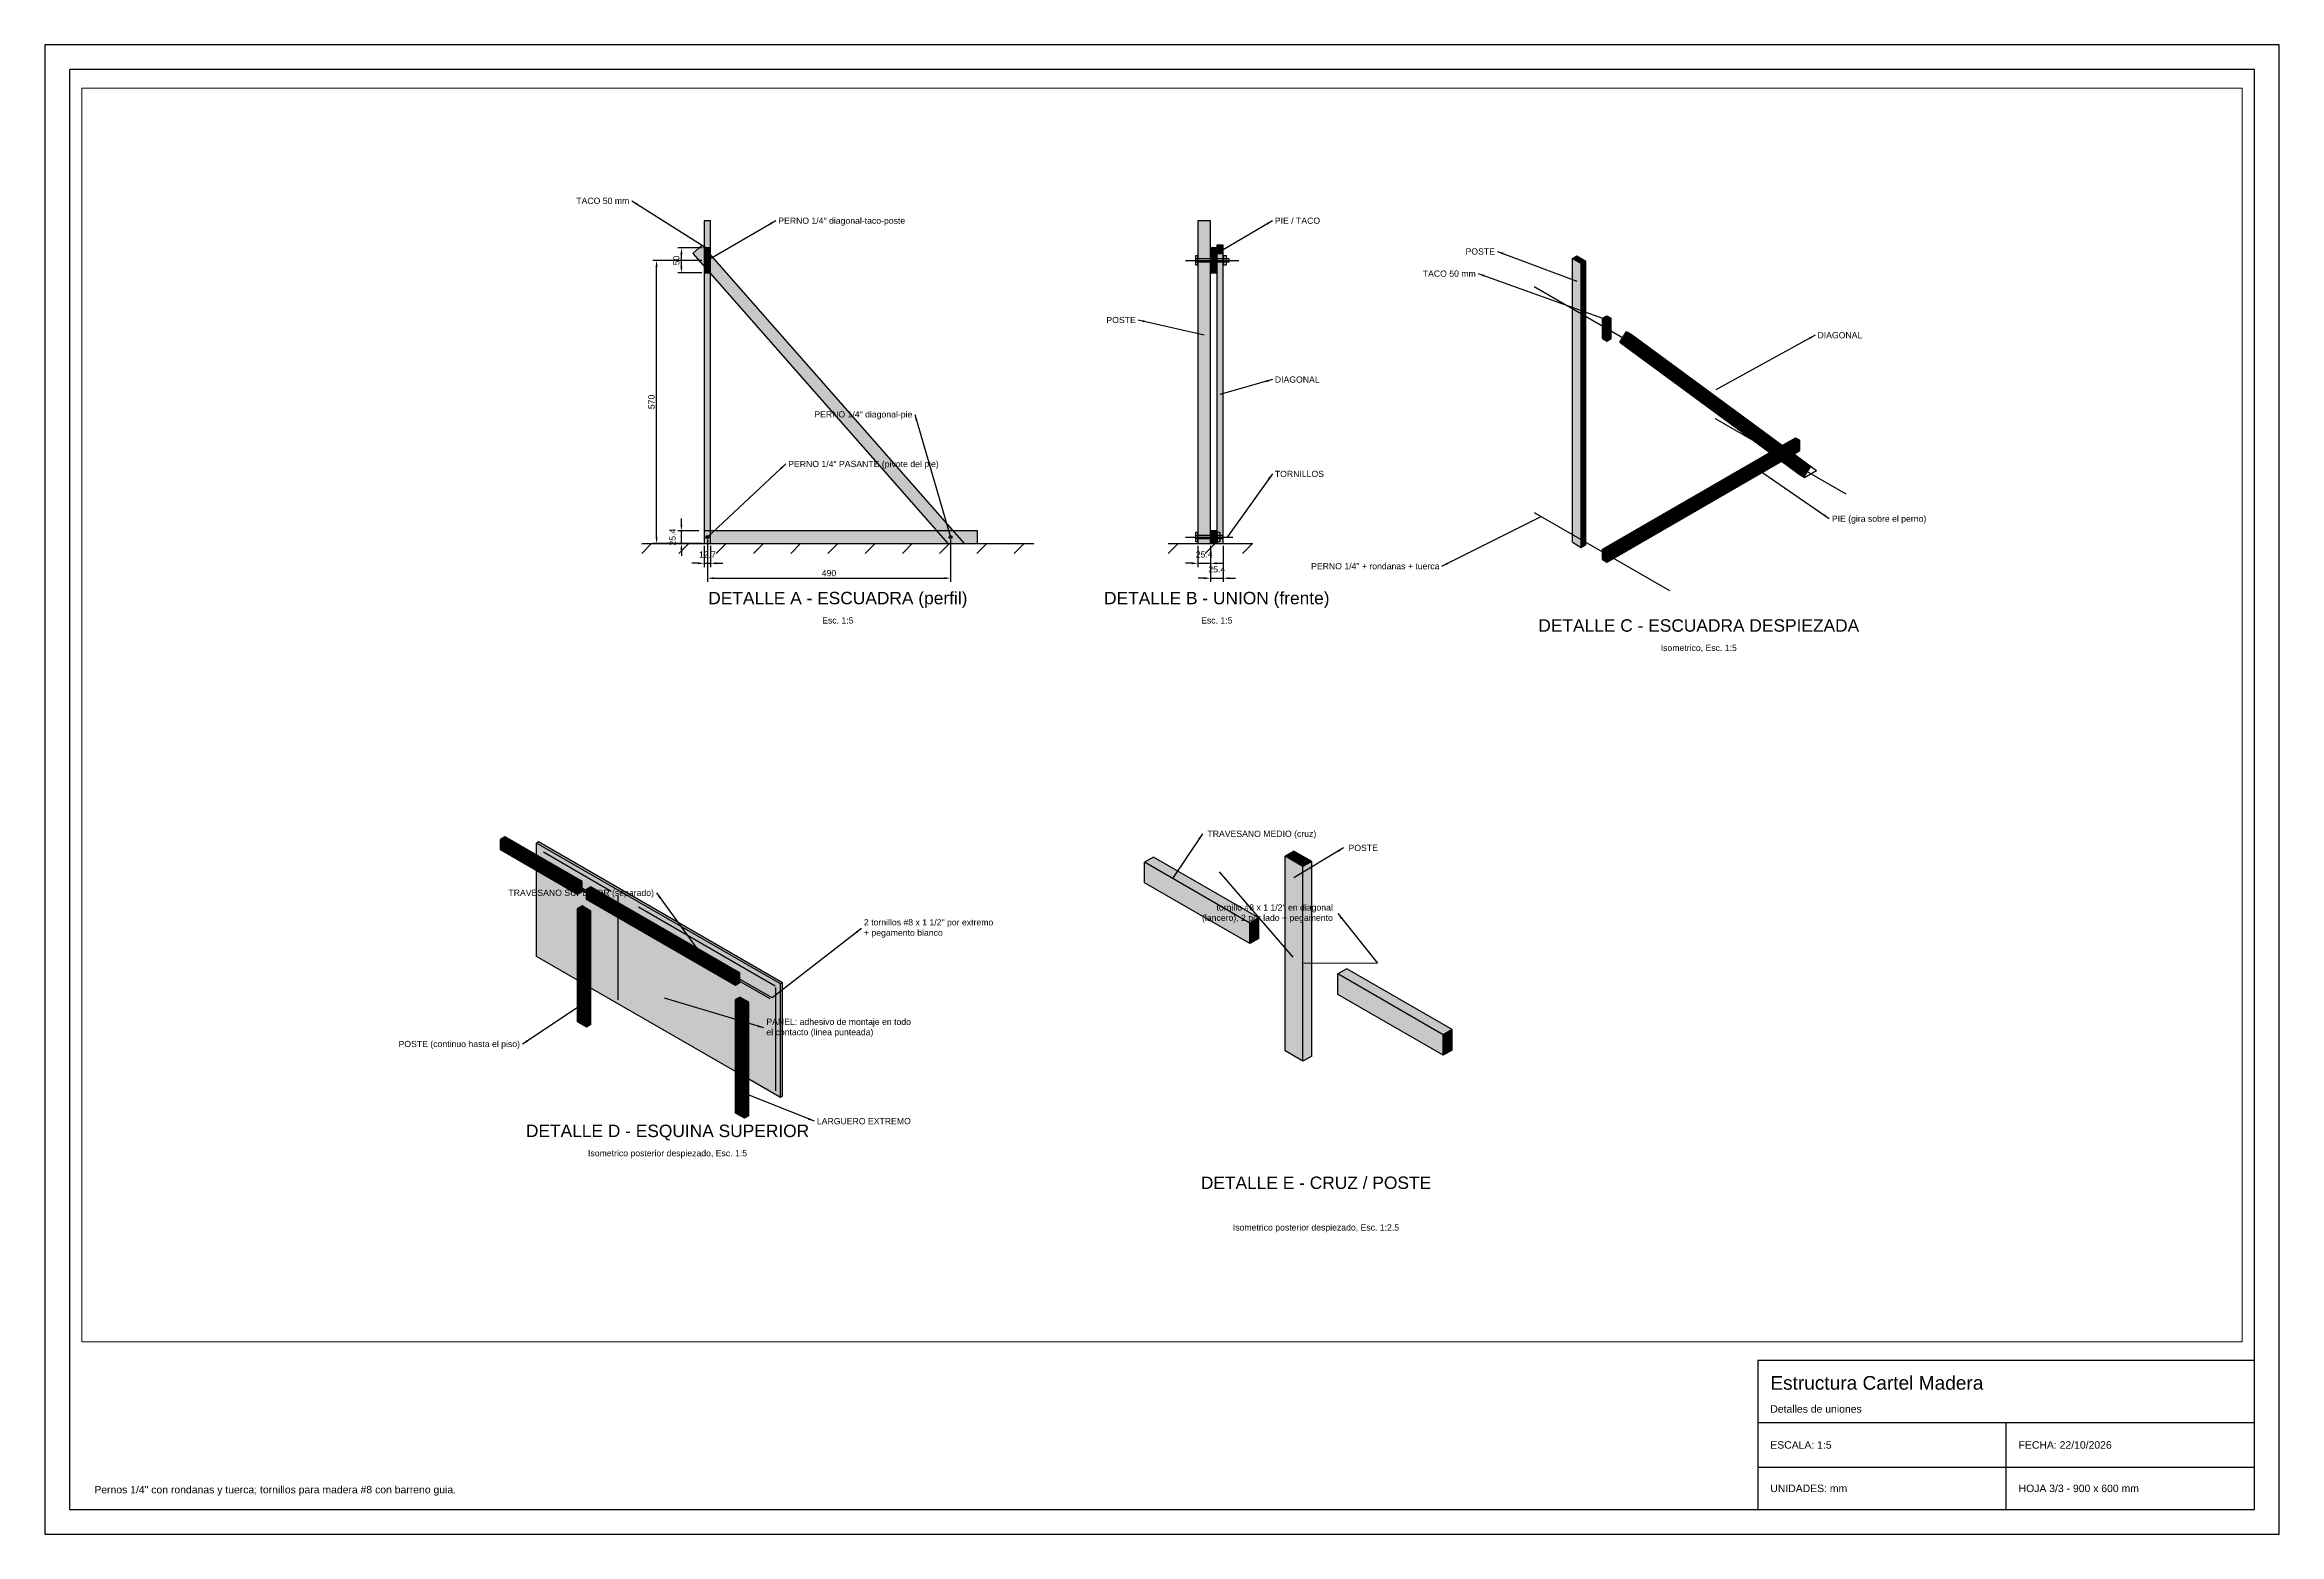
# Paper-space layout '03_DETALLES' of a CAD drawing. Header units: millimetres. Extents: x 0 to 900, y 0 to 600.
# The model-space entities are those that its viewports show. They can reach past a viewport. Long polylines and large blocks are cut down to what shows.
import ezdxf
from ezdxf.enums import TextEntityAlignment as Align

# ---------------------------------------------------------------- set-up
doc = ezdxf.new("R2010")
doc.units = ezdxf.units.MM
doc.header["$LTSCALE"] = 10
doc.linetypes.add('CENTER', pattern=[5.08, 3.175, -0.635, 0.635, -0.635])
doc.linetypes.add('DASHED', pattern=[1.524, 1.27, -0.254])
for name, color, linetype in [('01_MADERA', 4, 'Continuous'), ('02_TORNILLOS', 1, 'Continuous'), ('03_COTAS', 2, 'Continuous'), ('04_TEXTO', 7, 'Continuous'), ('05_PANEL', 5, 'Continuous'), ('06_EJES', 6, 'CENTER'), ('08_RELLENOS', 9, 'Continuous')]:
    doc.layers.add(name, color=color, linetype=linetype)
doc.layers.add('07_VENTANAS', color=8, linetype='Continuous', plot=False)
doc.styles.add('PLANO', font='arial.ttf')
doc.dimstyles.new('COTAS_1_5', dxfattribs={"dimtxt": 12.5, "dimasz": 12.5, "dimexe": 7.5, "dimexo": 5, "dimgap": 4, "dimtad": 1, "dimdec": 1, "dimdsep": 46, "dimtxsty": 'PLANO', "dimcen": 2.5, "dimclrd": 256, "dimclre": 256, "dimclrt": 256, "dimazin": 3, "dimtfac": 1, "dimtmove": 0, "dimatfit": 3})

# ---------------------------------------------------------------- blocks, each defined once
blk = doc.blocks.new('CABEZA_TORNILLO')
for p, q in [((-2.1, -2.1), (2.1, 2.1)), ((-2.1, 2.1), (2.1, -2.1))]:
    blk.add_line(p, q)
blk.add_circle((0, 0), 3)

msp = doc.modelspace()

# ---------------------------------------------------------------- hatches: boundary and pattern name
at = {"layer": '08_RELLENOS', "true_color": 0x8c7e63}
for points in [[(6, -12000), (18.7, -12000), (18.7, -11350), (6, -11350)], [(-16.992, -11415.846), (496.253, -12000), (530.064, -12000), (2.089, -11399.081)], [(6, -11455), (18.7, -11455), (18.7, -11405), (6, -11405)], [(1038.1, -11415.846), (1038.1, -12000), (1050.8, -12000), (1050.8, -11415.846)], [(1772.203, -11484.001), (1781.183, -11478.817), (1781.183, -11431.188), (1772.203, -11436.372)], [(1772.203, -11531.63), (1781.183, -11526.446), (1781.183, -11478.817), (1772.203, -11484.001)], [(1772.203, -11579.259), (1781.183, -11574.075), (1781.183, -11526.446), (1772.203, -11531.63)], [(1823.61, -11592.609), (1832.59, -11587.424), (1832.59, -11546.599), (1823.61, -11551.784)], [(1772.203, -11626.888), (1781.183, -11621.704), (1781.183, -11574.075), (1772.203, -11579.259)], [(1849.779, -11594.521), (1877.695, -11615.092), (1886.676, -11620.277), (1858.759, -11599.706)], [(1858.759, -11599.706), (1886.676, -11620.277), (1900.168, -11598.799), (1872.251, -11578.227)], [(1886.676, -11620.277), (1914.592, -11640.849), (1928.085, -11619.37), (1900.168, -11598.799)], [(1772.203, -11674.517), (1781.183, -11669.332), (1781.183, -11621.704), (1772.203, -11626.888)], [(1877.695, -11615.092), (1905.612, -11635.664), (1914.592, -11640.849), (1886.676, -11620.277)], [(1905.612, -11635.664), (1933.529, -11656.235), (1942.509, -11661.42), (1914.592, -11640.849)], [(1914.592, -11640.849), (1942.509, -11661.42), (1956.002, -11639.941), (1928.085, -11619.37)], [(1942.509, -11661.42), (1970.426, -11681.991), (1983.919, -11660.513), (1956.002, -11639.941)], [(1772.203, -11722.146), (1781.183, -11716.961), (1781.183, -11669.332), (1772.203, -11674.517)], [(1933.529, -11656.235), (1961.446, -11676.807), (1970.426, -11681.991), (1942.509, -11661.42)], [(1961.446, -11676.807), (1989.363, -11697.378), (1998.343, -11702.563), (1970.426, -11681.991)], [(1970.426, -11681.991), (1998.343, -11702.563), (2011.835, -11681.084), (1983.919, -11660.513)], [(1989.363, -11697.378), (2017.28, -11717.95), (2026.26, -11723.134), (1998.343, -11702.563)], [(1998.343, -11702.563), (2026.26, -11723.134), (2039.752, -11701.656), (2011.835, -11681.084)], [(1772.203, -11769.775), (1781.183, -11764.59), (1781.183, -11716.961), (1772.203, -11722.146)], [(2017.28, -11717.95), (2045.196, -11738.521), (2054.177, -11743.706), (2026.26, -11723.134)], [(2026.26, -11723.134), (2054.177, -11743.706), (2067.669, -11722.227), (2039.752, -11701.656)], [(2045.196, -11738.521), (2073.113, -11759.092), (2082.093, -11764.277), (2054.177, -11743.706)], [(2054.177, -11743.706), (2082.093, -11764.277), (2095.586, -11742.799), (2067.669, -11722.227)], [(2082.093, -11764.277), (2110.01, -11784.849), (2123.503, -11763.37), (2095.586, -11742.799)], [(1772.203, -11817.404), (1781.183, -11812.219), (1781.183, -11764.59), (1772.203, -11769.775)], [(2073.113, -11759.092), (2101.03, -11779.664), (2110.01, -11784.849), (2082.093, -11764.277)], [(2101.03, -11779.664), (2128.947, -11800.235), (2137.927, -11805.42), (2110.01, -11784.849)], [(2110.01, -11784.849), (2137.927, -11805.42), (2151.42, -11783.942), (2123.503, -11763.37)], [(2137.927, -11805.42), (2165.844, -11825.992), (2179.336, -11804.513), (2151.42, -11783.942)], [(1772.203, -11865.033), (1781.183, -11859.848), (1781.183, -11812.219), (1772.203, -11817.404)], [(2128.947, -11800.235), (2156.864, -11820.807), (2165.844, -11825.992), (2137.927, -11805.42)], [(2134.737, -11857.97), (2173.628, -11835.517), (2173.628, -11814.778), (2134.737, -11837.231)], [(2156.864, -11820.807), (2184.78, -11841.378), (2193.761, -11846.563), (2165.844, -11825.992)], [(2165.844, -11825.992), (2193.761, -11846.563), (2207.253, -11825.085), (2179.336, -11804.513)], [(2173.628, -11835.517), (2212.519, -11813.063), (2212.519, -11792.324), (2173.628, -11814.778)], [(2193.761, -11846.563), (2221.678, -11867.134), (2235.17, -11845.656), (2207.253, -11825.085)], [(1772.203, -11912.662), (1781.183, -11907.477), (1781.183, -11859.848), (1772.203, -11865.033)], [(2056.955, -11902.878), (2095.846, -11880.424), (2095.846, -11859.685), (2056.955, -11882.139)], [(2095.846, -11880.424), (2134.737, -11857.97), (2134.737, -11837.231), (2095.846, -11859.685)], [(2184.78, -11841.378), (2212.697, -11861.95), (2221.678, -11867.134), (2193.761, -11846.563)], [(1772.203, -11960.291), (1781.183, -11955.106), (1781.183, -11907.477), (1772.203, -11912.662)], [(1979.173, -11947.785), (2018.064, -11925.331), (2018.064, -11904.592), (1979.173, -11927.046)], [(2018.064, -11925.331), (2056.955, -11902.878), (2056.955, -11882.139), (2018.064, -11904.592)], [(1772.203, -12007.92), (1781.183, -12002.735), (1781.183, -11955.106), (1772.203, -11960.291)], [(1901.392, -11992.692), (1940.282, -11970.239), (1940.282, -11949.5), (1901.392, -11971.953)], [(1940.282, -11970.239), (1979.173, -11947.785), (1979.173, -11927.046), (1940.282, -11949.5)], [(6, -12000), (556, -12000), (556, -11974.6), (6, -11974.6)], [(1823.61, -12037.6), (1862.501, -12015.146), (1862.501, -11994.407), (1823.61, -12016.861)], [(1862.501, -12015.146), (1901.392, -11992.692), (1901.392, -11971.953), (1862.501, -11994.407)], [(-404.662, -12617.032), (-373.549, -12634.995), (-373.549, -12614.256), (-404.662, -12596.293)], [(-373.549, -12634.995), (-342.437, -12652.958), (-342.437, -12632.219), (-373.549, -12614.256)], [(-342.437, -12652.958), (-311.324, -12670.921), (-311.324, -12650.182), (-342.437, -12632.219)], [(892.658, -12683.536), (963.369, -12724.36), (963.369, -12682.882), (892.658, -12642.057)], [(1175.501, -12708.52), (1211.422, -12729.259), (1211.422, -12650.876), (1175.501, -12630.137)], [(-311.324, -12670.921), (-280.211, -12688.884), (-280.211, -12668.145), (-311.324, -12650.182)], [(-280.211, -12688.884), (-249.099, -12706.846), (-249.099, -12686.107), (-280.211, -12668.145)], [(963.369, -12724.36), (1034.08, -12765.185), (1034.08, -12723.707), (963.369, -12682.882)], [(-231.138, -12717.216), (-197.81, -12736.458), (-197.81, -12715.719), (-231.138, -12696.477)], [(-197.81, -12736.458), (-164.482, -12755.7), (-164.482, -12734.961), (-197.81, -12715.719)], [(-164.482, -12755.7), (-131.153, -12774.942), (-131.153, -12754.203), (-164.482, -12734.961)], [(1034.08, -12765.185), (1104.79, -12806.01), (1104.79, -12764.532), (1034.08, -12723.707)], [(1175.501, -12786.904), (1211.422, -12807.643), (1211.422, -12729.259), (1175.501, -12708.52)], [(-249.099, -12773.2), (-231.138, -12783.57), (-231.138, -12745.467), (-249.099, -12735.097)], [(-249.099, -12811.304), (-231.138, -12821.673), (-231.138, -12783.57), (-249.099, -12773.2)], [(-131.153, -12774.942), (-97.825, -12794.184), (-97.825, -12773.445), (-131.153, -12754.203)], [(-97.825, -12794.184), (-64.497, -12813.427), (-64.497, -12792.687), (-97.825, -12773.445)], [(-249.099, -12849.407), (-231.138, -12859.776), (-231.138, -12821.673), (-249.099, -12811.304)], [(-64.497, -12813.427), (-31.168, -12832.669), (-31.168, -12811.93), (-64.497, -12792.687)], [(-31.168, -12832.669), (2.16, -12851.911), (2.16, -12831.172), (-31.168, -12811.93)], [(1175.501, -12865.288), (1211.422, -12886.027), (1211.422, -12807.643), (1175.501, -12786.904)], [(-249.099, -12887.51), (-231.138, -12897.879), (-231.138, -12859.776), (-249.099, -12849.407)], [(2.16, -12851.911), (35.488, -12871.153), (35.488, -12850.414), (2.16, -12831.172)], [(35.488, -12871.153), (68.817, -12890.395), (68.817, -12869.656), (35.488, -12850.414)], [(1175.501, -12943.671), (1211.422, -12964.41), (1211.422, -12886.027), (1175.501, -12865.288)], [(1282.133, -12908.399), (1352.844, -12949.223), (1352.844, -12907.745), (1282.133, -12866.921)], [(-249.099, -12925.613), (-231.138, -12935.983), (-231.138, -12897.879), (-249.099, -12887.51)], [(1352.844, -12949.223), (1423.554, -12990.048), (1423.554, -12948.57), (1352.844, -12907.745)], [(-249.099, -12963.716), (-231.138, -12974.086), (-231.138, -12935.983), (-249.099, -12925.613)], [(68.817, -12956.749), (86.777, -12967.118), (86.777, -12929.015), (68.817, -12918.646)], [(68.817, -12994.852), (86.777, -13005.222), (86.777, -12967.118), (68.817, -12956.749)], [(1175.501, -13022.055), (1211.422, -13042.794), (1211.422, -12964.41), (1175.501, -12943.671)], [(1423.554, -12990.048), (1494.265, -13030.873), (1494.265, -12989.395), (1423.554, -12948.57)], [(68.817, -13032.955), (86.777, -13043.325), (86.777, -13005.222), (68.817, -12994.852)], [(68.817, -13071.058), (86.777, -13081.428), (86.777, -13043.325), (68.817, -13032.955)], [(68.817, -13109.162), (86.777, -13119.531), (86.777, -13081.428), (68.817, -13071.058)], [(68.817, -13147.265), (86.777, -13157.634), (86.777, -13119.531), (68.817, -13109.162)]]:
    msp.add_hatch(color=7, dxfattribs=at).paths.add_polyline_path(points)
at = {"layer": '08_RELLENOS', "true_color": 0xbba984}
for points in [[(1000, -12000), (1025.4, -12000), (1025.4, -11350), (1000, -11350)], [(1025.4, -11455), (1038.1, -11455), (1038.1, -11405), (1025.4, -11405)], [(1754.243, -11473.632), (1772.203, -11484.001), (1772.203, -11436.372), (1754.243, -11426.003)], [(1754.243, -11521.261), (1772.203, -11531.63), (1772.203, -11484.001), (1754.243, -11473.632)], [(1754.243, -11568.89), (1772.203, -11579.259), (1772.203, -11531.63), (1754.243, -11521.261)], [(1814.63, -11587.424), (1823.61, -11592.609), (1823.61, -11551.784), (1814.63, -11546.599)], [(1754.243, -11616.519), (1772.203, -11626.888), (1772.203, -11579.259), (1754.243, -11568.89)], [(1754.243, -11664.148), (1772.203, -11674.517), (1772.203, -11626.888), (1754.243, -11616.519)], [(1754.243, -11711.777), (1772.203, -11722.146), (1772.203, -11674.517), (1754.243, -11664.148)], [(1754.243, -11759.406), (1772.203, -11769.775), (1772.203, -11722.146), (1754.243, -11711.777)], [(1754.243, -11807.035), (1772.203, -11817.404), (1772.203, -11769.775), (1754.243, -11759.406)], [(1754.243, -11854.664), (1772.203, -11865.033), (1772.203, -11817.404), (1754.243, -11807.035)], [(1754.243, -11902.293), (1772.203, -11912.662), (1772.203, -11865.033), (1754.243, -11854.664)], [(1754.243, -11949.922), (1772.203, -11960.291), (1772.203, -11912.662), (1754.243, -11902.293)], [(1754.243, -11997.551), (1772.203, -12007.92), (1772.203, -11960.291), (1754.243, -11949.922)], [(1025.4, -12000), (1038.1, -12000), (1038.1, -11974.6), (1025.4, -11974.6)], [(1814.63, -12032.415), (1823.61, -12037.6), (1823.61, -12016.861), (1814.63, -12011.676)]]:
    msp.add_hatch(color=7, dxfattribs=at).paths.add_polyline_path(points)
at = {"layer": '08_RELLENOS', "true_color": 0xdcc69b}
for points in [[(1038.1, -11399.081), (1038.1, -11415.846), (1050.8, -11415.846), (1050.8, -11399.081)], [(1863.271, -11573.042), (1849.779, -11594.521), (1858.759, -11599.706), (1872.251, -11578.227)]]:
    msp.add_hatch(color=7, dxfattribs=at).paths.add_polyline_path(points)
at = {"layer": '08_RELLENOS', "true_color": 0xcdb991}
for points in [[(1754.243, -11426.003), (1772.203, -11436.372), (1781.183, -11431.188), (1763.223, -11420.818)], [(1814.63, -11546.599), (1823.61, -11551.784), (1832.59, -11546.599), (1823.61, -11541.415)], [(2164.647, -11809.593), (2173.628, -11814.778), (2212.519, -11792.324), (2203.538, -11787.139)], [(2086.866, -11854.5), (2095.846, -11859.685), (2134.737, -11837.231), (2125.757, -11832.047)], [(2125.757, -11832.047), (2134.737, -11837.231), (2173.628, -11814.778), (2164.647, -11809.593)], [(2009.084, -11899.408), (2018.064, -11904.592), (2056.955, -11882.139), (2047.975, -11876.954)], [(2047.975, -11876.954), (2056.955, -11882.139), (2095.846, -11859.685), (2086.866, -11854.5)], [(1931.302, -11944.315), (1940.282, -11949.5), (1979.173, -11927.046), (1970.193, -11921.861)], [(1970.193, -11921.861), (1979.173, -11927.046), (2018.064, -11904.592), (2009.084, -11899.408)], [(1853.52, -11989.222), (1862.501, -11994.407), (1901.392, -11971.953), (1892.411, -11966.769)], [(1892.411, -11966.769), (1901.392, -11971.953), (1940.282, -11949.5), (1931.302, -11944.315)], [(1814.63, -12011.676), (1823.61, -12016.861), (1862.501, -11994.407), (1853.52, -11989.222)], [(-364.569, -12609.071), (-395.682, -12591.108), (-404.662, -12596.293), (-373.549, -12614.256)], [(-333.456, -12627.034), (-364.569, -12609.071), (-373.549, -12614.256), (-342.437, -12632.219)], [(-302.344, -12644.997), (-333.456, -12627.034), (-342.437, -12632.219), (-311.324, -12650.182)], [(-271.231, -12662.96), (-302.344, -12644.997), (-311.324, -12650.182), (-280.211, -12668.145)], [(981.33, -12672.513), (910.619, -12631.688), (892.658, -12642.057), (963.369, -12682.882)], [(1229.383, -12640.506), (1193.462, -12619.767), (1175.501, -12630.137), (1211.422, -12650.876)], [(-240.118, -12680.923), (-271.231, -12662.96), (-280.211, -12668.145), (-249.099, -12686.107)], [(1052.04, -12713.338), (981.33, -12672.513), (963.369, -12682.882), (1034.08, -12723.707)], [(-222.158, -12740.282), (-240.118, -12729.913), (-249.099, -12735.097), (-231.138, -12745.467)], [(-188.83, -12710.534), (-222.158, -12691.292), (-231.138, -12696.477), (-197.81, -12715.719)], [(-155.501, -12729.776), (-188.83, -12710.534), (-197.81, -12715.719), (-164.482, -12734.961)], [(-122.173, -12749.019), (-155.501, -12729.776), (-164.482, -12734.961), (-131.153, -12754.203)], [(1122.751, -12754.162), (1052.04, -12713.338), (1034.08, -12723.707), (1104.79, -12764.532)], [(-88.845, -12768.261), (-122.173, -12749.019), (-131.153, -12754.203), (-97.825, -12773.445)], [(-55.516, -12787.503), (-88.845, -12768.261), (-97.825, -12773.445), (-64.497, -12792.687)], [(-22.188, -12806.745), (-55.516, -12787.503), (-64.497, -12792.687), (-31.168, -12811.93)], [(11.14, -12825.987), (-22.188, -12806.745), (-31.168, -12811.93), (2.16, -12831.172)], [(44.469, -12845.229), (11.14, -12825.987), (2.16, -12831.172), (35.488, -12850.414)], [(77.797, -12864.471), (44.469, -12845.229), (35.488, -12850.414), (68.817, -12869.656)], [(1370.804, -12897.376), (1300.093, -12856.551), (1282.133, -12866.921), (1352.844, -12907.745)], [(95.757, -12923.83), (77.797, -12913.461), (68.817, -12918.646), (86.777, -12929.015)], [(1441.515, -12938.201), (1370.804, -12897.376), (1352.844, -12907.745), (1423.554, -12948.57)], [(1512.225, -12979.026), (1441.515, -12938.201), (1423.554, -12948.57), (1494.265, -12989.395)]]:
    msp.add_hatch(color=7, dxfattribs=at).paths.add_polyline_path(points)
at = {"layer": '08_RELLENOS', "true_color": 0x2071ac}
msp.add_hatch(color=7, dxfattribs=at).paths.add_polyline_path([(163.64, -12884.639), (-327.8, -12600.906), (-332.042, -12603.356), (159.397, -12887.088)])
at = {"layer": '08_RELLENOS', "true_color": 0x164d75}
msp.add_hatch(color=7, dxfattribs=at).paths.add_polyline_path([(-332.042, -12831.975), (159.397, -13115.707), (159.397, -12887.088), (-332.042, -12603.356)])
at = {"layer": '08_RELLENOS', "true_color": 0xaa9978}
for points in [[(1211.422, -12729.259), (1229.383, -12718.89), (1229.383, -12640.506), (1211.422, -12650.876)], [(-249.099, -12706.846), (-240.118, -12701.662), (-240.118, -12680.923), (-249.099, -12686.107)], [(1211.422, -12807.643), (1229.383, -12797.273), (1229.383, -12718.89), (1211.422, -12729.259)], [(-231.138, -12783.57), (-222.158, -12778.385), (-222.158, -12740.282), (-231.138, -12745.467)], [(-231.138, -12821.673), (-222.158, -12816.488), (-222.158, -12778.385), (-231.138, -12783.57)], [(1104.79, -12806.01), (1122.751, -12795.64), (1122.751, -12754.162), (1104.79, -12764.532)], [(-231.138, -12859.776), (-222.158, -12854.592), (-222.158, -12816.488), (-231.138, -12821.673)], [(1211.422, -12886.027), (1229.383, -12875.657), (1229.383, -12797.273), (1211.422, -12807.643)], [(-231.138, -12897.879), (-222.158, -12892.695), (-222.158, -12854.592), (-231.138, -12859.776)], [(68.817, -12890.395), (77.797, -12885.21), (77.797, -12864.471), (68.817, -12869.656)], [(-231.138, -12935.983), (-222.158, -12930.798), (-222.158, -12892.695), (-231.138, -12897.879)], [(1211.422, -12964.41), (1229.383, -12954.041), (1229.383, -12875.657), (1211.422, -12886.027)], [(-231.138, -12974.086), (-222.158, -12968.901), (-222.158, -12930.798), (-231.138, -12935.983)], [(86.777, -12967.118), (95.757, -12961.934), (95.757, -12923.83), (86.777, -12929.015)], [(1211.422, -13042.794), (1229.383, -13032.424), (1229.383, -12954.041), (1211.422, -12964.41)], [(86.777, -13005.222), (95.757, -13000.037), (95.757, -12961.934), (86.777, -12967.118)], [(86.777, -13043.325), (95.757, -13038.14), (95.757, -13000.037), (86.777, -13005.222)], [(1494.265, -13030.873), (1512.225, -13020.504), (1512.225, -12979.026), (1494.265, -12989.395)], [(86.777, -13081.428), (95.757, -13076.243), (95.757, -13038.14), (86.777, -13043.325)], [(86.777, -13119.531), (95.757, -13114.346), (95.757, -13076.243), (86.777, -13081.428)], [(86.777, -13157.634), (95.757, -13152.449), (95.757, -13114.346), (86.777, -13119.531)]]:
    msp.add_hatch(color=7, dxfattribs=at).paths.add_polyline_path(points)
at = {"layer": '08_RELLENOS', "true_color": 0x1b5e8f}
msp.add_hatch(color=7, dxfattribs=at).paths.add_polyline_path([(159.397, -13115.707), (163.64, -13113.258), (163.64, -12884.639), (159.397, -12887.088)])

# ---------------------------------------------------------------- linework, layer by layer
at = {"layer": '01_MADERA'}
for p, q in [((1754.243, -11426.003), (1763.223, -11420.818)), ((1754.243, -11426.003), (1772.203, -11436.372)), ((1754.243, -11997.551), (1754.243, -11426.003)), ((1763.223, -11420.818), (1781.183, -11431.188)), ((1772.203, -11436.372), (1781.183, -11431.188)), ((1772.203, -12007.92), (1772.203, -11436.372)), ((1781.183, -12002.735), (1781.183, -11431.188)), ((1814.63, -11546.599), (1823.61, -11541.415)), ((1814.63, -11546.599), (1823.61, -11551.784)), ((1814.63, -11587.424), (1814.63, -11546.599)), ((1823.61, -11541.415), (1832.59, -11546.599)), ((1823.61, -11551.784), (1832.59, -11546.599)), ((1823.61, -11592.609), (1823.61, -11551.784)), ((1832.59, -11587.424), (1832.59, -11546.599)), ((1814.63, -11587.424), (1823.61, -11592.609)), ((1823.61, -11592.609), (1832.59, -11587.424)), ((1849.779, -11594.521), (1863.271, -11573.042)), ((1849.779, -11594.521), (2212.697, -11861.95)), ((1849.779, -11594.521), (1858.759, -11599.706)), ((1858.759, -11599.706), (1872.251, -11578.227)), ((1858.759, -11599.706), (2221.678, -11867.134)), ((1863.271, -11573.042), (1872.251, -11578.227)), ((1872.251, -11578.227), (2245.586, -11853.331)), ((2176.749, -11802.606), (2203.538, -11787.139)), ((2203.538, -11787.139), (2212.519, -11792.324)), ((1814.63, -12011.676), (2151.751, -11817.039)), ((1823.61, -12016.861), (2159.641, -11822.853)), ((1823.61, -12037.6), (2175.421, -11834.481)), ((2184.639, -11808.42), (2212.519, -11792.324)), ((2200.419, -11820.049), (2212.519, -11813.063)), ((2212.519, -11813.063), (2212.519, -11792.324)), ((2212.697, -11861.95), (2221.678, -11867.134)), ((2221.678, -11867.134), (2245.586, -11853.331)), ((1754.243, -11997.551), (1772.203, -12007.92)), ((1772.203, -12007.92), (1781.183, -12002.735)), ((1814.63, -12011.676), (1823.61, -12016.861)), ((1814.63, -12032.415), (1814.63, -12011.676)), ((1814.63, -12032.415), (1823.61, -12037.6)), ((1823.61, -12037.6), (1823.61, -12016.861)), ((-395.682, -12591.108), (-404.662, -12596.293)), ((-249.099, -12686.107), (-404.662, -12596.293)), ((-404.662, -12617.032), (-404.662, -12596.293)), ((-240.118, -12680.923), (-395.682, -12591.108)), ((-249.099, -12706.846), (-404.662, -12617.032)), ((910.619, -12631.688), (892.658, -12642.057)), ((1104.79, -12764.532), (892.658, -12642.057)), ((892.658, -12683.536), (892.658, -12642.057)), ((1122.751, -12754.162), (910.619, -12631.688)), ((1193.462, -12619.767), (1175.501, -12630.137)), ((1211.422, -12650.876), (1175.501, -12630.137)), ((1175.501, -13022.055), (1175.501, -12630.137)), ((1229.383, -12640.506), (1193.462, -12619.767)), ((1229.383, -12640.506), (1211.422, -12650.876)), ((1229.383, -13032.424), (1229.383, -12640.506)), ((-240.118, -12680.923), (-249.099, -12686.107)), ((-249.099, -12706.846), (-249.099, -12686.107)), ((-240.118, -12701.662), (-240.118, -12680.923)), ((1104.79, -12806.01), (892.658, -12683.536)), ((1211.422, -13042.794), (1211.422, -12650.876)), ((-240.118, -12701.662), (-249.099, -12706.846)), ((-240.118, -12729.913), (-249.099, -12735.097)), ((-222.158, -12740.282), (-240.118, -12729.913)), ((-222.158, -12691.292), (-231.138, -12696.477)), ((68.817, -12869.656), (-231.138, -12696.477)), ((-231.138, -12717.216), (-231.138, -12696.477)), ((68.817, -12890.395), (-231.138, -12717.216)), ((77.797, -12864.471), (-222.158, -12691.292)), ((-231.138, -12745.467), (-249.099, -12735.097)), ((-249.099, -12963.716), (-249.099, -12735.097)), ((-222.158, -12740.282), (-231.138, -12745.467)), ((-231.138, -12974.086), (-231.138, -12745.467)), ((-222.158, -12968.901), (-222.158, -12740.282)), ((1122.751, -12754.162), (1104.79, -12764.532)), ((1104.79, -12806.01), (1104.79, -12764.532)), ((1122.751, -12795.64), (1122.751, -12754.162)), ((1122.751, -12795.64), (1104.79, -12806.01)), ((77.797, -12864.471), (68.817, -12869.656)), ((68.817, -12890.395), (68.817, -12869.656)), ((77.797, -12885.21), (77.797, -12864.471)), ((1300.093, -12856.551), (1282.133, -12866.921)), ((1494.265, -12989.395), (1282.133, -12866.921)), ((1282.133, -12908.399), (1282.133, -12866.921)), ((1512.225, -12979.026), (1300.093, -12856.551)), ((77.797, -12885.21), (68.817, -12890.395)), ((77.797, -12913.461), (68.817, -12918.646)), ((95.757, -12923.83), (77.797, -12913.461)), ((1494.265, -13030.873), (1282.133, -12908.399)), ((86.777, -12929.015), (68.817, -12918.646)), ((68.817, -13147.265), (68.817, -12918.646)), ((95.757, -12923.83), (86.777, -12929.015)), ((86.777, -13157.634), (86.777, -12929.015)), ((95.757, -13152.449), (95.757, -12923.83)), ((-231.138, -12974.086), (-249.099, -12963.716)), ((-222.158, -12968.901), (-231.138, -12974.086)), ((1512.225, -12979.026), (1494.265, -12989.395)), ((1494.265, -13030.873), (1494.265, -12989.395)), ((1512.225, -13020.504), (1512.225, -12979.026)), ((1211.422, -13042.794), (1175.501, -13022.055)), ((1229.383, -13032.424), (1211.422, -13042.794)), ((1512.225, -13020.504), (1494.265, -13030.873)), ((86.777, -13157.634), (68.817, -13147.265)), ((95.757, -13152.449), (86.777, -13157.634))]:
    msp.add_line(p, q, dxfattribs=at)
for points in [[(6, -12000), (18.7, -12000), (18.7, -11350), (6, -11350)], [(1000, -12000), (1025.4, -12000), (1025.4, -11350), (1000, -11350)], [(-16.992, -11415.846), (496.253, -12000), (530.064, -12000), (2.089, -11399.081)], [(6, -11455), (18.7, -11455), (18.7, -11405), (6, -11405)], [(1025.4, -11455), (1038.1, -11455), (1038.1, -11405), (1025.4, -11405)], [(1038.1, -11399.081), (1038.1, -11415.846), (1050.8, -11415.846), (1050.8, -11399.081)], [(1038.1, -11415.846), (1038.1, -12000), (1050.8, -12000), (1050.8, -11415.846)], [(6, -12000), (556, -12000), (556, -11974.6), (6, -11974.6)], [(1025.4, -12000), (1038.1, -12000), (1038.1, -11974.6), (1025.4, -11974.6)]]:
    msp.add_lwpolyline(points, close=True, dxfattribs=at)
at = {"layer": '02_TORNILLOS', "linetype": 'DASHED'}
for p, q in [((148.79, -12891.334), (-317.9, -12621.89)), ((-167.498, -12918.809), (-167.498, -12710.602)), ((150.417, -13102.357), (150.417, -12894.151))]:
    msp.add_line(p, q, dxfattribs=at)
at = {"layer": '02_TORNILLOS'}
for points in [[(995, -11439), (1000, -11439), (1000, -11421), (995, -11421)], [(995, -11433), (1062.8, -11433), (1062.8, -11427), (995, -11427)], [(1051.8, -11439), (1057.8, -11439), (1057.8, -11421), (1051.8, -11421)], [(995, -11996.3), (1000, -11996.3), (1000, -11978.3), (995, -11978.3)], [(995, -11990.3), (1050.1, -11990.3), (1050.1, -11984.3), (995, -11984.3)], [(1039.1, -11996.3), (1045.1, -11996.3), (1045.1, -11978.3), (1039.1, -11978.3)]]:
    msp.add_lwpolyline(points, close=True, dxfattribs=at)
at = {"layer": '04_TEXTO'}
for p, q in [((-120, -12000), (670, -12000)), ((-100, -12000), (-120, -12020)), ((-25, -12000), (-45, -12020)), ((50, -12000), (30, -12020)), ((125, -12000), (105, -12020)), ((200, -12000), (180, -12020)), ((275, -12000), (255, -12020)), ((350, -12000), (330, -12020)), ((425, -12000), (405, -12020)), ((500, -12000), (480, -12020)), ((575, -12000), (555, -12020)), ((650, -12000), (630, -12020)), ((940, -12000), (1110.8, -12000)), ((960, -12000), (940, -12020)), ((1035, -12000), (1015, -12020)), ((1110, -12000), (1090, -12020))]:
    msp.add_line(p, q, dxfattribs=at)
at = {"layer": '05_PANEL'}
for p, q in [((-327.8, -12600.906), (-332.042, -12603.356)), ((159.397, -12887.088), (-332.042, -12603.356)), ((-332.042, -12627.85), (-332.042, -12603.356)), ((163.64, -12884.639), (-327.8, -12600.906)), ((-332.042, -12831.975), (-332.042, -12658.959)), ((-249.099, -12879.862), (-332.042, -12831.975)), ((68.817, -13063.411), (-222.158, -12895.416)), ((163.64, -12884.639), (159.397, -12887.088)), ((159.397, -13115.707), (159.397, -12887.088)), ((163.64, -13113.258), (163.64, -12884.639)), ((159.397, -13115.707), (95.757, -13078.965)), ((163.64, -13113.258), (159.397, -13115.707))]:
    msp.add_line(p, q, dxfattribs=at)
at = {"layer": '06_EJES'}
for p, q in [((975, -11430), (1082.8, -11430)), ((1677.415, -11482.607), (1958.703, -11645.008)), ((2041.611, -11748.111), (2304.937, -11900.142)), ((1677.415, -11937.64), (1949.722, -12094.856)), ((975, -11987.3), (1070.1, -11987.3)), ((-178.947, -12733.868), (-295.902, -12666.344)), ((-175.354, -12731.795), (-292.31, -12664.27)), ((1043.06, -12661.368), (1191.552, -12833.159)), ((138.969, -12917.417), (22.013, -12849.893)), ((142.561, -12915.343), (25.605, -12847.819)), ((1361.824, -12845.406), (1213.331, -12845.733))]:
    msp.add_line(p, q, dxfattribs=at)

# ---------------------------------------------------------------- block references
at = {"layer": '02_TORNILLOS'}
for p in [(12.35, -11430), (12.35, -11987.3), (502, -11987.3)]:
    msp.add_blockref('CABEZA_TORNILLO', p, dxfattribs=at)

# ---------------------------------------------------------------- texts
at = {"layer": '04_TEXTO', "style": 'PLANO'}
for s, p in [('TACO 50 mm', (-145, -11310)), ('POSTE', (1598.223, -11412.012)), ('TACO 50 mm', (1559.63, -11456.599)), ('POSTE', (875, -11550)), ('PERNO 1/4" diagonal-pie', (425, -11740)), ('PERNO 1/4" + rondanas + tuerca', (1486.558, -12045.805)), ('TRAVESANO SUPERIOR (separado)', (-95.309, -12703.603)), ('POSTE (continuo hasta el piso)', (-365.118, -13008.076))]:
    msp.add_text(s, height=12.5, dxfattribs=at).set_placement(p, align=Align.MIDDLE_RIGHT)
for s, p in [('PERNO 1/4" diagonal-taco-poste', (155, -11350)), ('PIE / TACO', (1155, -11350)), ('DIAGONAL', (2247.813, -11580.589)), ('DIAGONAL', (1155, -11670)), ('PERNO 1/4" PASANTE (pivote del pie)', (175, -11840)), ('TORNILLOS', (1155, -11860)), ('PIE (gira sobre el perno)', (2276.614, -11950.212)), ('TRAVESANO MEDIO (cruz)', (1019.227, -12584.717)), ('POSTE', (1303.462, -12613.166)), ('LARGUERO EXTREMO', (232.797, -13163.46))]:
    msp.add_text(s, height=12.5, dxfattribs=at).set_placement(p, align=Align.MIDDLE_LEFT)
for s, height, p in [('DETALLE A - ESCUADRA (perfil)', 25, (275, -12110)), ('DETALLE B - UNION (frente)', 25, (1038.1, -12110)), ('Esc. 1:5', 12.5, (275, -12155)), ('Esc. 1:5', 12.5, (1038.1, -12155)), ('DETALLE C - ESCUADRA DESPIEZADA', 25, (2008.697, -12165.282)), ('Isometrico, Esc. 1:5', 12.5, (2008.697, -12210.282)), ('DETALLE D - ESQUINA SUPERIOR', 25, (-67.938, -13183.041)), ('Isometrico posterior despiezado, Esc. 1:5', 12.5, (-67.938, -13228.041)), ('DETALLE E - CRUZ / POSTE', 25, (1237.868, -13287.526)), ('Isometrico posterior despiezado, Esc. 1:2.5', 12.5, (1237.868, -13377.526))]:
    msp.add_text(s, height=height, dxfattribs=at).set_placement(p, align=Align.MIDDLE_CENTER)
at = {"layer": '04_TEXTO', "char_height": 12.5, "style": 'PLANO'}
for s, insert, attachment_point in [('tornillo #8 x 1 1/2" en diagonal\\P(lancero), 2 por lado + pegamento', (1271.824, -12745.406), 6), ('2 tornillos #8 x 1 1/2" por extremo\\P+ pegamento blanco', (327.561, -12775.343), 4), ('PANEL: adhesivo de montaje en todo\\Pel contacto (linea punteada)', (131.052, -12975.665), 4)]:
    msp.add_mtext(s, dxfattribs=dict(at, insert=insert, attachment_point=attachment_point))

# ---------------------------------------------------------------- dimensions: what is measured, and where the dimension line sits
at = {"layer": '03_COTAS'}
for base, p1, p2 in [((-90, -12000), (6, -12000), (6, -11430)), ((-40, -11455), (6, -11455), (6, -11405)), ((-40, -12000), (0, -12000), (0, -11974.6))]:
    msp.add_linear_dim(base=base, p1=p1, p2=p2, angle=90, dimstyle='COTAS_1_5', dxfattribs=at).render()
for base, p1, p2 in [((6, -12040), (6, -12000), (18.7, -12000)), ((1000, -12040), (1000, -12000), (1025.4, -12000)), ((1025.4, -12070), (1025.4, -12000), (1050.8, -12000))]:
    msp.add_linear_dim(base=base, p1=p1, p2=p2, dimstyle='COTAS_1_5', dxfattribs=at).render()
msp.add_linear_dim(base=(12.35, -12070), p1=(12.35, -11987.3), p2=(502, -11987.3), dimstyle='COTAS_1_5', override={"dimdec": 0}, dxfattribs=at).render()

# ---------------------------------------------------------------- leaders
at = {"layer": '04_TEXTO'}
for points in [[(-140, -11310), (18.7, -11410)], [(150, -11350), (12.35, -11430)], [(1150, -11350), (1031.75, -11420)], [(1603.223, -11412.012), (1763.223, -11472.012)], [(1564.63, -11456.599), (1814.63, -11546.599)], [(880, -11550), (1012.7, -11580)], [(2242.813, -11580.589), (2042.813, -11690.589)], [(1150, -11670), (1044.45, -11700)], [(430, -11740), (502, -11987.3)], [(170, -11840), (12.35, -11987.3)], [(1150, -11860), (1058.8, -11987.3)], [(2271.614, -11950.212), (2111.614, -11840.212)], [(1491.558, -12045.805), (1691.558, -11945.805)], [(1009.227, -12584.717), (949.227, -12674.717)], [(1293.462, -12613.166), (1193.462, -12673.166)], [(-90.309, -12703.603), (-10.309, -12813.603)], [(322.561, -12775.343), (142.561, -12915.343)], [(1281.824, -12745.406), (1361.824, -12845.406)], [(-360.118, -13008.076), (-240.118, -12928.076)], [(126.052, -12975.665), (-73.948, -12915.665)], [(227.797, -13163.46), (77.797, -13103.46)]]:
    msp.add_leader(points, dimstyle='COTAS_1_5', dxfattribs=at)

psp = doc.layouts.new('03_DETALLES')

# ---------------------------------------------------------------- linework, layer by layer
at = {"layer": '04_TEXTO'}
for p, q in [((690, 45), (890, 45)), ((790, 10), (790, 45)), ((690, 27), (890, 27))]:
    psp.add_line(p, q, dxfattribs=at)
for points in [[(0, 0), (900, 0), (900, 600), (0, 600)], [(10, 10), (890, 10), (890, 590), (10, 590)], [(690, 10), (890, 10), (890, 70), (690, 70)]]:
    psp.add_lwpolyline(points, close=True, dxfattribs=at)

# ---------------------------------------------------------------- texts
at = {"layer": '04_TEXTO', "style": 'PLANO'}
for s, height, p in [('Estructura Cartel Madera', 5.5, (695, 61)), ('Detalles de uniones', 3, (695, 50.5)), ('ESCALA: 1:5', 3, (695, 36)), ('FECHA: 22/10/2026', 3, (795, 36)), ('Pernos 1/4" con rondanas y tuerca; tornillos para madera #8 con barreno guia.', 3, (20, 18)), ('UNIDADES: mm', 3, (695, 18.5)), ('HOJA 3/3 - 900 x 600 mm', 3, (795, 18.5))]:
    psp.add_text(s, height=height, dxfattribs=at).set_placement(p, align=Align.MIDDLE_LEFT)

# ---------------------------------------------------------------- viewports
at = {"layer": '07_VENTANAS'}
psp.add_viewport(center=(450, 330), size=(870, 505), view_center_point=(927.772, -12345.546), view_height=2525, dxfattribs=at)

doc.saveas('drawing.dxf')
